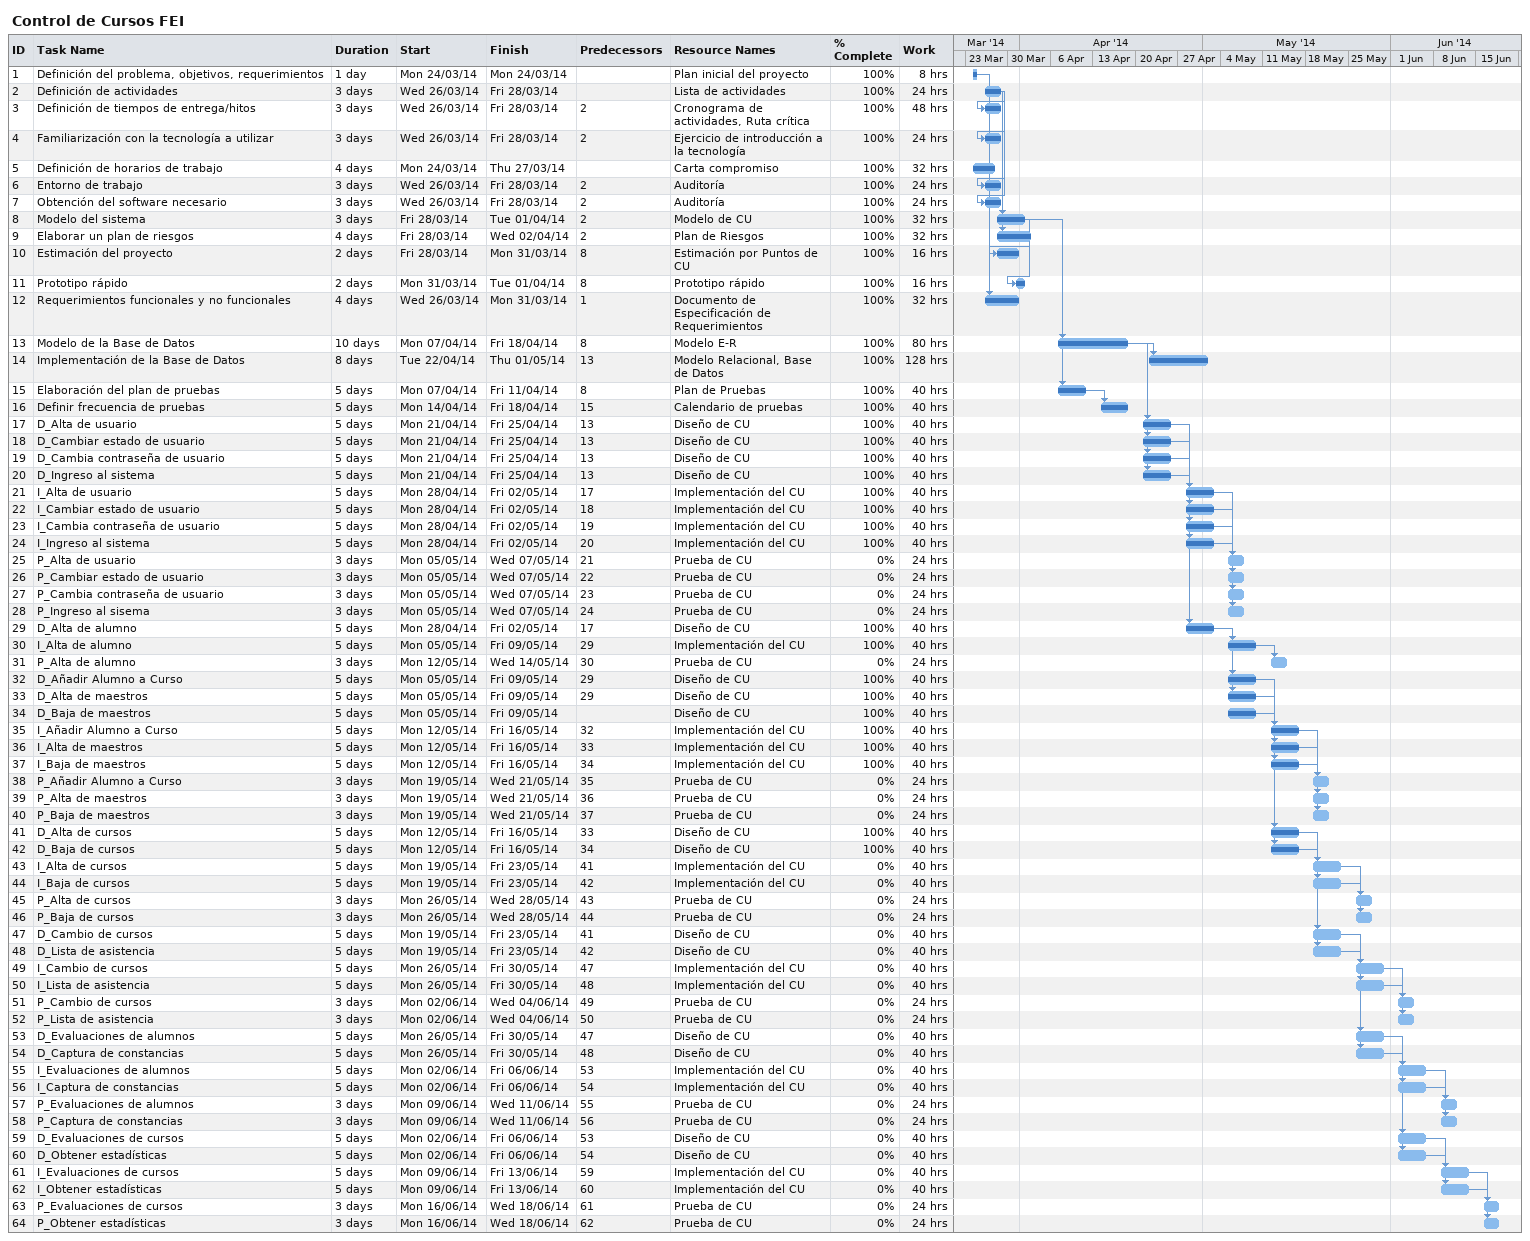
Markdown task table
Control de Cursos FEI

| ID | Task | Duration | Start | Finish | Predecessors | Resources | % complete | Work (h) |
|---|---|---|---|---|---|---|---|---|
| 1 | Definición del problema, objetivos, requerimientos | 1d | 2014-03-24 | 2014-03-24 |  | Plan inicial del proyecto | 100 | 8 |
| 2 | Definición de actividades | 3d | 2014-03-26 | 2014-03-28 |  | Lista de actividades | 100 | 24 |
| 3 | Definición de tiempos de entrega/hitos | 3d | 2014-03-26 | 2014-03-28 | 2 | Cronograma de actividades, Ruta crítica | 100 | 48 |
| 4 | Familiarización con la tecnología a utilizar | 3d | 2014-03-26 | 2014-03-28 | 2 | Ejercicio de introducción a la tecnología | 100 | 24 |
| 5 | Definición de horarios de trabajo | 4d | 2014-03-24 | 2014-03-27 |  | Carta compromiso | 100 | 32 |
| 6 | Entorno de trabajo | 3d | 2014-03-26 | 2014-03-28 | 2 | Auditoría | 100 | 24 |
| 7 | Obtención del software necesario | 3d | 2014-03-26 | 2014-03-28 | 2 | Auditoría | 100 | 24 |
| 8 | Modelo del sistema | 3d | 2014-03-28 | 2014-04-01 | 2 | Modelo de CU | 100 | 32 |
| 9 | Elaborar un plan de riesgos | 4d | 2014-03-28 | 2014-04-02 | 2 | Plan de Riesgos | 100 | 32 |
| 10 | Estimación del proyecto | 2d | 2014-03-28 | 2014-03-31 | 8 | Estimación por Puntos de CU | 100 | 16 |
| 11 | Prototipo rápido | 2d | 2014-03-31 | 2014-04-01 | 8 | Prototipo rápido | 100 | 16 |
| 12 | Requerimientos funcionales y no funcionales | 4d | 2014-03-26 | 2014-03-31 | 1 | Documento de Especificación de Requerimientos | 100 | 32 |
| 13 | Modelo de la Base de Datos | 10d | 2014-04-07 | 2014-04-18 | 8 | Modelo E-R | 100 | 80 |
| 14 | Implementación de la Base de Datos | 8d | 2014-04-22 | 2014-05-01 | 13 | Modelo Relacional, Base de Datos | 100 | 128 |
| 15 | Elaboración del plan de pruebas | 5d | 2014-04-07 | 2014-04-11 | 8 | Plan de Pruebas | 100 | 40 |
| 16 | Definir frecuencia de pruebas | 5d | 2014-04-14 | 2014-04-18 | 15 | Calendario de pruebas | 100 | 40 |
| 17 | D_Alta de usuario | 5d | 2014-04-21 | 2014-04-25 | 13 | Diseño de CU | 100 | 40 |
| 18 | D_Cambiar estado de usuario | 5d | 2014-04-21 | 2014-04-25 | 13 | Diseño de CU | 100 | 40 |
| 19 | D_Cambia contraseña de usuario | 5d | 2014-04-21 | 2014-04-25 | 13 | Diseño de CU | 100 | 40 |
| 20 | D_Ingreso al sistema | 5d | 2014-04-21 | 2014-04-25 | 13 | Diseño de CU | 100 | 40 |
| 21 | I_Alta de usuario | 5d | 2014-04-28 | 2014-05-02 | 17 | Implementación del CU | 100 | 40 |
| 22 | I_Cambiar estado de usuario | 5d | 2014-04-28 | 2014-05-02 | 18 | Implementación del CU | 100 | 40 |
| 23 | I_Cambia contraseña de usuario | 5d | 2014-04-28 | 2014-05-02 | 19 | Implementación del CU | 100 | 40 |
| 24 | I_Ingreso al sistema | 5d | 2014-04-28 | 2014-05-02 | 20 | Implementación del CU | 100 | 40 |
| 25 | P_Alta de usuario | 3d | 2014-05-05 | 2014-05-07 | 21 | Prueba de CU | 0 | 24 |
| 26 | P_Cambiar estado de usuario | 3d | 2014-05-05 | 2014-05-07 | 22 | Prueba de CU | 0 | 24 |
| 27 | P_Cambia contraseña de usuario | 3d | 2014-05-05 | 2014-05-07 | 23 | Prueba de CU | 0 | 24 |
| 28 | P_Ingreso al sisema | 3d | 2014-05-05 | 2014-05-07 | 24 | Prueba de CU | 0 | 24 |
| 29 | D_Alta de alumno | 5d | 2014-04-28 | 2014-05-02 | 17 | Diseño de CU | 100 | 40 |
| 30 | I_Alta de alumno | 5d | 2014-05-05 | 2014-05-09 | 29 | Implementación del CU | 100 | 40 |
| 31 | P_Alta de alumno | 3d | 2014-05-12 | 2014-05-14 | 30 | Prueba de CU | 0 | 24 |
| 32 | D_Añadir Alumno a Curso | 5d | 2014-05-05 | 2014-05-09 | 29 | Diseño de CU | 100 | 40 |
| 33 | D_Alta de maestros | 5d | 2014-05-05 | 2014-05-09 | 29 | Diseño de CU | 100 | 40 |
| 34 | D_Baja de maestros | 5d | 2014-05-05 | 2014-05-09 |  | Diseño de CU | 100 | 40 |
| 35 | I_Añadir Alumno a Curso | 5d | 2014-05-12 | 2014-05-16 | 32 | Implementación del CU | 100 | 40 |
| 36 | I_Alta de maestros | 5d | 2014-05-12 | 2014-05-16 | 33 | Implementación del CU | 100 | 40 |
| 37 | I_Baja de maestros | 5d | 2014-05-12 | 2014-05-16 | 34 | Implementación del CU | 100 | 40 |
| 38 | P_Añadir Alumno a Curso | 3d | 2014-05-19 | 2014-05-21 | 35 | Prueba de CU | 0 | 24 |
| 39 | P_Alta de maestros | 3d | 2014-05-19 | 2014-05-21 | 36 | Prueba de CU | 0 | 24 |
| 40 | P_Baja de maestros | 3d | 2014-05-19 | 2014-05-21 | 37 | Prueba de CU | 0 | 24 |
| 41 | D_Alta de cursos | 5d | 2014-05-12 | 2014-05-16 | 33 | Diseño de CU | 100 | 40 |
| 42 | D_Baja de cursos | 5d | 2014-05-12 | 2014-05-16 | 34 | Diseño de CU | 100 | 40 |
| 43 | I_Alta de cursos | 5d | 2014-05-19 | 2014-05-23 | 41 | Implementación del CU | 0 | 40 |
| 44 | I_Baja de cursos | 5d | 2014-05-19 | 2014-05-23 | 42 | Implementación del CU | 0 | 40 |
| 45 | P_Alta de cursos | 3d | 2014-05-26 | 2014-05-28 | 43 | Prueba de CU | 0 | 24 |
| 46 | P_Baja de cursos | 3d | 2014-05-26 | 2014-05-28 | 44 | Prueba de CU | 0 | 24 |
| 47 | D_Cambio de cursos | 5d | 2014-05-19 | 2014-05-23 | 41 | Diseño de CU | 0 | 40 |
| 48 | D_Lista de asistencia | 5d | 2014-05-19 | 2014-05-23 | 42 | Diseño de CU | 0 | 40 |
| 49 | I_Cambio de cursos | 5d | 2014-05-26 | 2014-05-30 | 47 | Implementación del CU | 0 | 40 |
| 50 | I_Lista de asistencia | 5d | 2014-05-26 | 2014-05-30 | 48 | Implementación del CU | 0 | 40 |
| 51 | P_Cambio de cursos | 3d | 2014-06-02 | 2014-06-04 | 49 | Prueba de CU | 0 | 24 |
| 52 | P_Lista de asistencia | 3d | 2014-06-02 | 2014-06-04 | 50 | Prueba de CU | 0 | 24 |
| 53 | D_Evaluaciones de alumnos | 5d | 2014-05-26 | 2014-05-30 | 47 | Diseño de CU | 0 | 40 |
| 54 | D_Captura de constancias | 5d | 2014-05-26 | 2014-05-30 | 48 | Diseño de CU | 0 | 40 |
| 55 | I_Evaluaciones de alumnos | 5d | 2014-06-02 | 2014-06-06 | 53 | Implementación del CU | 0 | 40 |
| 56 | I_Captura de constancias | 5d | 2014-06-02 | 2014-06-06 | 54 | Implementación del CU | 0 | 40 |
| 57 | P_Evaluaciones de alumnos | 3d | 2014-06-09 | 2014-06-11 | 55 | Prueba de CU | 0 | 24 |
| 58 | P_Captura de constancias | 3d | 2014-06-09 | 2014-06-11 | 56 | Prueba de CU | 0 | 24 |
| 59 | D_Evaluaciones de cursos | 5d | 2014-06-02 | 2014-06-06 | 53 | Diseño de CU | 0 | 40 |
| 60 | D_Obtener estadísticas | 5d | 2014-06-02 | 2014-06-06 | 54 | Diseño de CU | 0 | 40 |
| 61 | I_Evaluaciones de cursos | 5d | 2014-06-09 | 2014-06-13 | 59 | Implementación del CU | 0 | 40 |
| 62 | I_Obtener estadísticas | 5d | 2014-06-09 | 2014-06-13 | 60 | Implementación del CU | 0 | 40 |
| 63 | P_Evaluaciones de cursos | 3d | 2014-06-16 | 2014-06-18 | 61 | Prueba de CU | 0 | 24 |
| 64 | P_Obtener estadísticas | 3d | 2014-06-16 | 2014-06-18 | 62 | Prueba de CU | 0 | 24 |
